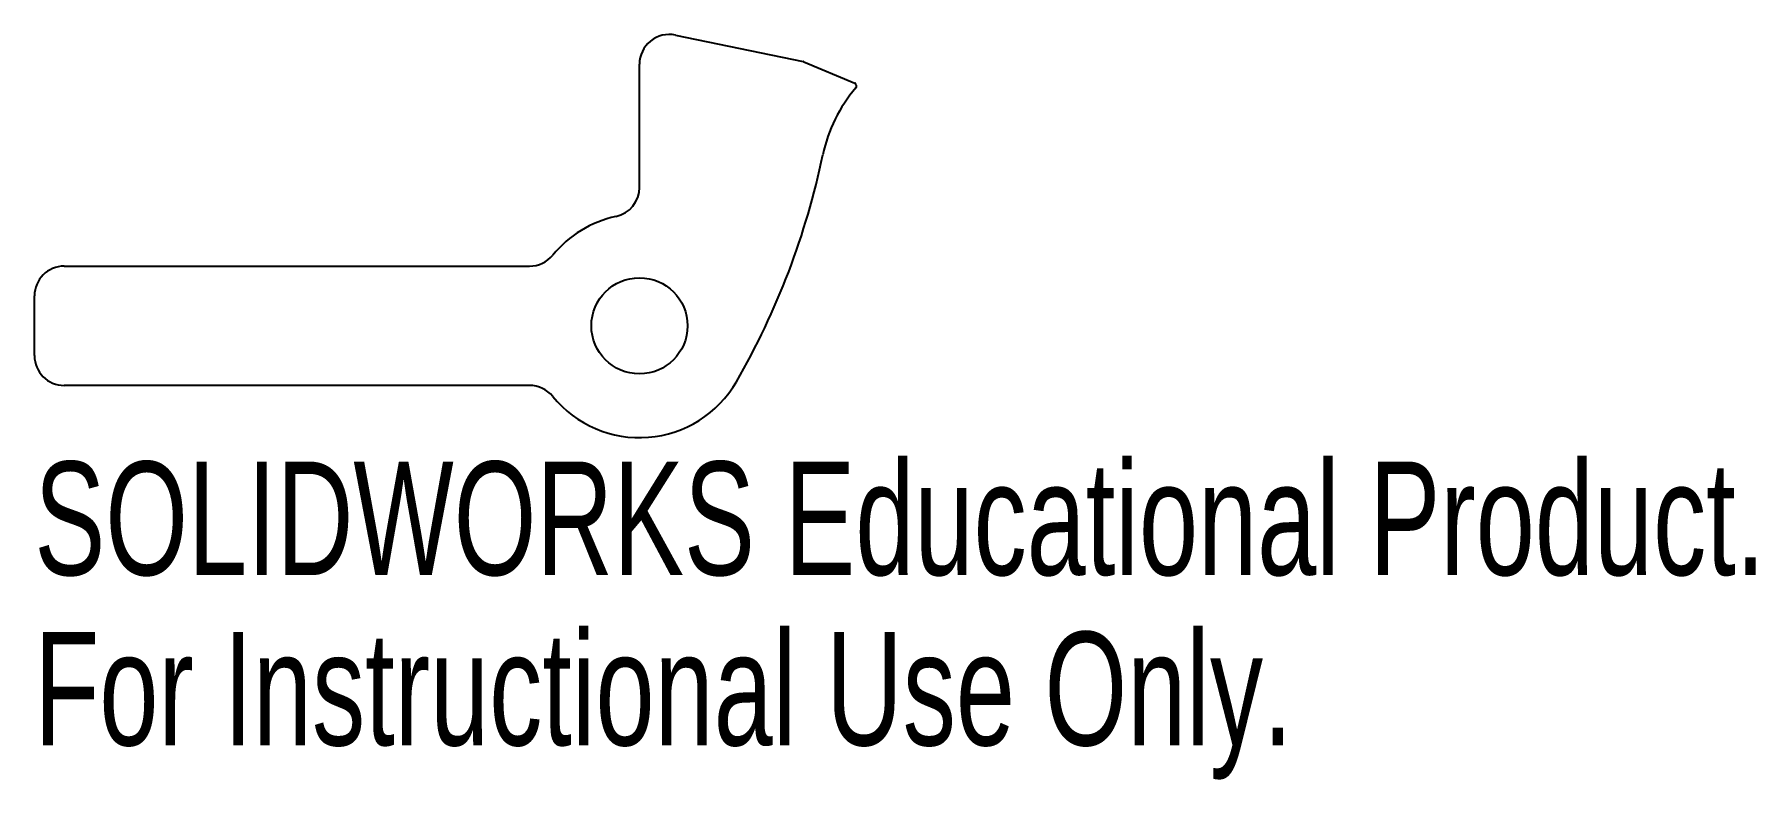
# Model space of a CAD drawing. Header units: millimetres. Extents: x 5.8 to 79, y 7.6 to 39.3.
import ezdxf

# ---------------------------------------------------------------- set-up
doc = ezdxf.new("R2010")
doc.units = ezdxf.units.MM
doc.styles.add('SLDTEXTSTYLE0', font='TXT', dxfattribs={"width": 0.7})

msp = doc.modelspace()

# ---------------------------------------------------------------- linework, layer by layer
at = {"color": 7, "linetype": 'Continuous', "lineweight": 25}
for p, q in [((33.056, 39.301), (38.504, 38.171)), ((38.528, 38.164), (40.692, 37.247)), ((31.528, 32.815), (31.528, 38.057)), ((7.042, 29.458), (26.851, 29.458)), ((5.772, 25.648), (5.772, 28.188)), ((26.851, 24.378), (7.042, 24.378))]:
    msp.add_line(p, q, dxfattribs=at)
msp.add_circle((31.528, 26.918), 2.045, dxfattribs=at)
for centre, radius, start, end in [((32.798, 38.057), 1.27, 78.28741, 180), ((38.478, 38.047), 0.127, 67.03649, 78.28741), ((45.553, 32.907), 6.35, 139.30508, 168.25901), ((40.643, 37.13), 0.127, 319.30508, 67.03649), ((7.431, 40.83), 32.587, 330, 348.25901), ((30.258, 32.815), 1.27, 282.1532, 0), ((31.528, 26.918), 4.762, 102.1532, 140.83329), ((7.042, 28.188), 1.27, 90, 180), ((26.851, 30.728), 1.27, 270, 320.83329), ((7.042, 25.648), 1.27, 180, 270), ((26.851, 23.108), 1.27, 39.16671, 90), ((31.528, 26.918), 4.762, 219.16671, 330)]:
    msp.add_arc(centre, radius, start, end, dxfattribs=at)

# ---------------------------------------------------------------- texts
at = {"color": 7, "linetype": 'Continuous', "char_height": 4.83362, "attachment_point": 1, "style": 'SLDTEXTSTYLE0'}
for s, insert in [('SOLIDWORKS Educational Product.', (5.772, 21.136)), ('For Instructional Use Only.', (5.772, 13.885))]:
    msp.add_mtext(s, dxfattribs=dict(at, insert=insert))

doc.saveas('drawing.dxf')
